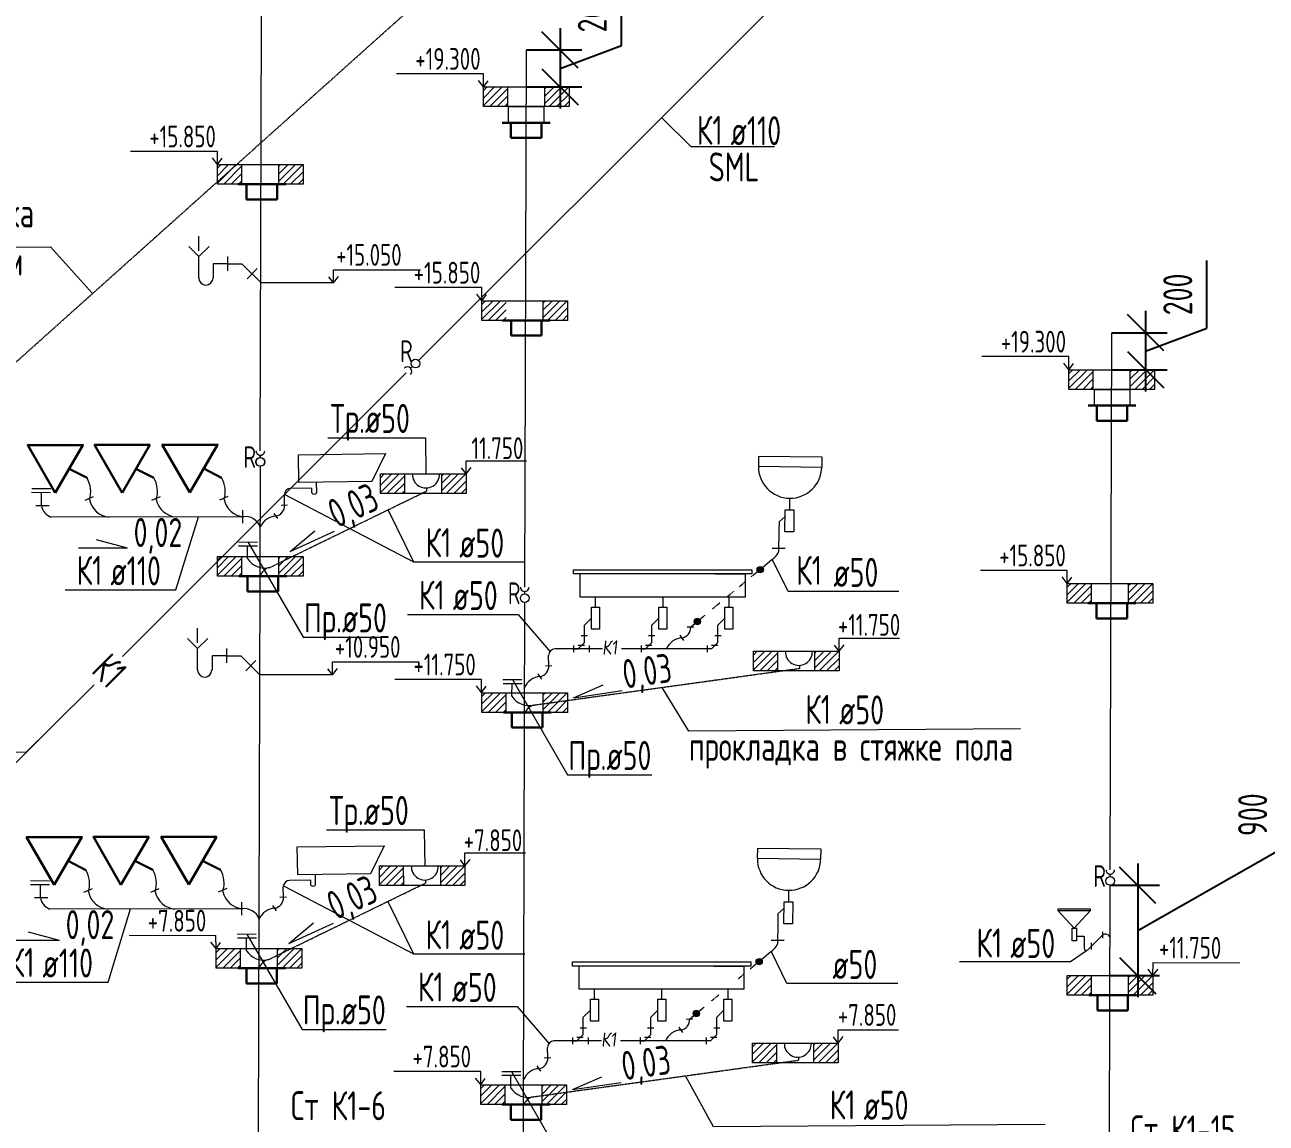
# Model space of a CAD drawing. Header units: millimetres. Extents: x -8689834 to 9419935, y -370377 to 166066.
# Drawn here: x -118345 to -109791, y -321776 to -314203 of the extents above; entities that cross this region are included whole.
import ezdxf

# ---------------------------------------------------------------- set-up
doc = ezdxf.new("R2010")
doc.units = ezdxf.units.MM
doc.header["$MEASUREMENT"] = 0
doc.linetypes.add('01_base$0$DASHED2', pattern=[0.375, 0.25, -0.125])
doc.layers.get('0').update_dxf_attribs({"color": 250, "lineweight": 9})
for name, color, linetype, lineweight in [('__Text VK', 7, 'Continuous', 30), ('_ВК-Text К1', 7, 'Continuous', 30), ('_ВК-К1', 14, 'Continuous', 40), ('_ВК-К3', 30, 'Continuous', 40), ('_ВК-переход на SML', 3, 'Continuous', 30), ('_ВК-противопожарные муфты', 1, 'Continuous', 30), ('_Санпр', 7, 'Continuous', 30), ('_Сантехника', 7, 'Continuous', 30), ('ВК_канализация', 32, 'Continuous', 30), ('тх разм', 250, 'Continuous', 9)]:
    doc.layers.add(name, color=color, linetype=linetype, lineweight=lineweight)
doc.layers.add('PDF __ВК-К1', color=7, linetype='Continuous', true_color=0xb80000)
for name, color, linetype in [('PDF __К14', 3, 'Continuous'), ('PDF __Сантехника', 7, 'Continuous'), ('PDF _TEKSTBK', 7, 'Continuous')]:
    doc.layers.add(name, color=color, linetype=linetype)
doc.styles.add('ISOCPEUR', font='isocpeur.ttf', dxfattribs={"width": 0.7})
doc.styles.add('RomanS', font='isocpeur.ttf')
doc.styles.add('ГОСТ 2.304', font='isocpeur.ttf', dxfattribs={"width": 0.7})
doc.dimstyles.new('СПДС', dxfattribs={"dimscale": 100, "dimtxt": 2.5, "dimasz": 2.5, "dimexe": 1.5, "dimexo": 0, "dimgap": 1, "dimtad": 1, "dimdec": 0, "dimrnd": 1, "dimtxsty": 'ГОСТ 2.304', "dimblk": 'OBLIQUE', "dimcen": 2.5, "dimdle": 1.5, "dimadec": 0, "dimazin": 2, "dimtfac": 0.75, "dimtdec": 0, "dimtmove": 1, "dimatfit": 3, "dimfxl": 1, "dimtolj": 1, "dimarcsym": 1})

# ---------------------------------------------------------------- blocks, each defined once
blk = doc.blocks.new('Протв_муфта')
at = {"layer": '_ВК-противопожарные муфты', "ltscale": 200, "transparency": 33554687}
for p, q in [((-205635, 240869), (-206106, 240869)), ((-206021, 240719), (-206021, 240869)), ((-205721, 240869), (-205721, 240719)), ((-205721, 240719), (-206021, 240719))]:
    blk.add_line(p, q, dxfattribs=at)
blk = doc.blocks.new('Унитаз')
at = {"layer": '_Сантехника', "lineweight": 30}
blk.add_line((-161311, 33424), (-161137, 33336), dxfattribs=at)
blk.add_lwpolyline([(-161446, 33191), (-161714, 33657), (-161176, 33657)], close=True, dxfattribs=at)
blk = doc.blocks.new('_Oblique')
at = {"color": 0, "linetype": 'ByBlock', "lineweight": -2}
blk.add_line((-0.5, -0.5), (0.5, 0.5), dxfattribs=at)
blk = doc.blocks.new('*D2081')
at = {"layer": 'тх разм', "color": 0, "lineweight": -2, "ltscale": 100, "transparency": 16777216}
for p, q in [((-114234.5, -314344.8), (-114234.5, -313878.8)), ((-114656.7, -314226.4), (-114656.7, -314781)), ((-114888.6, -314376.4), (-114506.7, -314376.4)), ((-114656.7, -314503.7), (-114234.5, -314344.8)), ((-114889.6, -314631), (-114506.7, -314631))]:
    blk.add_line(p, q, dxfattribs=at)
at = {"layer": 'тх разм', "color": 0, "lineweight": -2, "ltscale": 100, "transparency": 16777216, "xscale": 250, "yscale": 250, "zscale": 250}
for p, rotation in [((-114656.7, -314376.4), 90), ((-114656.7, -314631), 270)]:
    blk.add_blockref('_Oblique', p, dxfattribs=dict(at, rotation=rotation))
at = {"layer": 'тх разм', "color": 0, "lineweight": 13, "ltscale": 100, "transparency": 16777216, "insert": (-114434.5, -314111.8), "char_height": 250, "attachment_point": 5, "rotation": 90, "style": 'ГОСТ 2.304'}
blk.add_mtext('\\A1;{\\H0.8x;200}', dxfattribs=at)
blk = doc.blocks.new('*D2083')
at = {"layer": 'тх разм', "color": 0, "lineweight": -2, "ltscale": 100, "transparency": 16777216}
for p, q in [((-110200.5, -316294.6), (-110200.5, -315828.6)), ((-110622.6, -316176.1), (-110622.6, -316730.8)), ((-110622.6, -316453.5), (-110200.5, -316294.6)), ((-110854.6, -316326.1), (-110472.6, -316326.1)), ((-110855.6, -316580.8), (-110472.6, -316580.8))]:
    blk.add_line(p, q, dxfattribs=at)
at = {"layer": 'тх разм', "color": 0, "lineweight": -2, "ltscale": 100, "transparency": 16777216, "xscale": 250, "yscale": 250, "zscale": 250}
for p, rotation in [((-110622.6, -316326.1), 90), ((-110622.6, -316580.8), 270)]:
    blk.add_blockref('_Oblique', p, dxfattribs=dict(at, rotation=rotation))
at = {"layer": 'тх разм', "color": 0, "lineweight": 13, "ltscale": 100, "transparency": 16777216, "insert": (-110400.5, -316061.6), "char_height": 250, "attachment_point": 5, "rotation": 90, "style": 'ГОСТ 2.304'}
blk.add_mtext('\\A1;{\\H0.8x;200}', dxfattribs=at)
blk = doc.blocks.new('*D2084')
at = {"layer": 'тх разм', "color": 0, "lineweight": -2, "ltscale": 100, "transparency": 16777216}
for p, q in [((-109684.6, -319881.9), (-109684.6, -319415.9)), ((-110676.3, -320446.6), (-109684.6, -319881.9)), ((-110676.3, -319985.7), (-110676.3, -320907.6)), ((-110865.6, -320135.7), (-110526.3, -320135.7)), ((-110867.4, -320757.6), (-110526.3, -320757.6))]:
    blk.add_line(p, q, dxfattribs=at)
at = {"layer": 'тх разм', "color": 0, "lineweight": -2, "ltscale": 100, "transparency": 16777216, "xscale": 250, "yscale": 250, "zscale": 250}
for p, rotation in [((-110676.3, -320135.7), 90), ((-110676.3, -320757.6), 270)]:
    blk.add_blockref('_Oblique', p, dxfattribs=dict(at, rotation=rotation))
at = {"layer": 'тх разм', "color": 0, "lineweight": 13, "ltscale": 100, "transparency": 16777216, "insert": (-109884.6, -319648.9), "char_height": 250, "attachment_point": 5, "rotation": 90, "style": 'ГОСТ 2.304'}
blk.add_mtext('\\A1;{\\H0.8x;900}', dxfattribs=at)

msp = doc.modelspace()

# ---------------------------------------------------------------- hatches: boundary and pattern name
at = {"ltscale": 500, "transparency": 33554636}
h = msp.add_hatch(color=7, dxfattribs=at)
h.dxf.hatch_style = 1
h.paths.add_polyline_path([(-113299.2, -317959.9, 1), (-113256, -317959.9, 1)])
h = msp.add_hatch(color=7, dxfattribs=at)
h.dxf.hatch_style = 1
h.paths.add_polyline_path([(-113732.4, -318316.7, 1), (-113689.1, -318316.7, 1)])
h = msp.add_hatch(color=7, dxfattribs=at)
h.dxf.hatch_style = 1
h.paths.add_polyline_path([(-113306.4, -320662.7, 1), (-113263.1, -320662.7, 1)])
h = msp.add_hatch(color=7, dxfattribs=at)
h.dxf.hatch_style = 1
h.paths.add_polyline_path([(-113739.6, -321019.4, 1), (-113696.3, -321019.4, 1)])
at = {"layer": '_ВК-К3', "lineweight": 13}
h = msp.add_hatch(dxfattribs=at)
h.set_pattern_fill('ANSI31', scale=11.388071, angle=180)
h.set_pattern_definition([(225, (-168763.432, -334998.97), (25.566948, -25.566948), [])])
h.paths.add_polyline_path([(-115184.6, -314766.6), (-115017.9, -314766.6), (-115017.9, -314631), (-115184.6, -314631)])
h.paths.add_polyline_path([(-114762, -314766.6), (-114594.7, -314766.6), (-114594.7, -314631), (-114762, -314631)])
h = msp.add_hatch(dxfattribs=at)
h.set_pattern_fill('ANSI31', scale=11.388071, angle=180)
h.set_pattern_definition([(225, (-170596.376, -335533.98), (25.566948, -25.566948), [])])
h.paths.add_polyline_path([(-117017.6, -315301.6), (-116850.8, -315301.6), (-116850.8, -315166), (-117017.6, -315166)])
h.paths.add_polyline_path([(-116595, -315301.6), (-116427.6, -315301.6), (-116427.6, -315166), (-116595, -315166)])
h = msp.add_hatch(dxfattribs=at)
h.set_pattern_fill('ANSI31', scale=11.388071, angle=180)
h.set_pattern_definition([(225, (-168774.36, -336472.973), (25.566948, -25.566948), [])])
h.paths.add_polyline_path([(-115195.5, -316240.6), (-115028.8, -316240.6), (-115028.8, -316105), (-115195.5, -316105)])
h.paths.add_polyline_path([(-114773, -316240.6), (-114605.6, -316240.6), (-114605.6, -316105), (-114773, -316105)])
h = msp.add_hatch(dxfattribs=at)
h.set_pattern_fill('ANSI31', scale=11.388071, angle=180)
h.set_pattern_definition([(225, (-164729.406, -336948.715), (25.566948, -25.566948), [])])
h.paths.add_polyline_path([(-111150.6, -316716.3), (-110983.9, -316716.3), (-110983.9, -316580.8), (-111150.6, -316580.8)])
h.paths.add_polyline_path([(-110728, -316716.3), (-110560.7, -316716.3), (-110560.7, -316580.8), (-110728, -316580.8)])
h = msp.add_hatch(dxfattribs=at)
h.set_pattern_fill('ANSI31', scale=11.388071, angle=180)
h.set_pattern_definition([(225, (-169472.617, -337667.036), (25.566948, -25.566948), [])])
h.paths.add_polyline_path([(-115893.8, -317434.7), (-115727.1, -317434.7), (-115727.1, -317299.1), (-115893.8, -317299.1)])
h.paths.add_polyline_path([(-115471.2, -317434.7), (-115303.9, -317434.7), (-115303.9, -317299.1), (-115471.2, -317299.1)])
h = msp.add_hatch(dxfattribs=at)
h.set_pattern_fill('ANSI31', scale=11.388071, angle=180)
h.set_pattern_definition([(225, (-170596.376, -338236.766), (25.566948, -25.566948), [])])
h.paths.add_polyline_path([(-117017.6, -318004.4), (-116850.8, -318004.4), (-116850.8, -317868.8), (-117017.6, -317868.8)])
h.paths.add_polyline_path([(-116595, -318004.4), (-116427.6, -318004.4), (-116427.6, -317868.8), (-116595, -317868.8)])
h = msp.add_hatch(dxfattribs=at)
h.set_pattern_fill('ANSI31', scale=11.388071, angle=180)
h.set_pattern_definition([(225, (-164740.334, -338422.718), (25.566948, -25.566948), [])])
h.paths.add_polyline_path([(-111161.5, -318190.3), (-110994.8, -318190.3), (-110994.8, -318054.8), (-111161.5, -318054.8)])
h.paths.add_polyline_path([(-110738.9, -318190.3), (-110571.6, -318190.3), (-110571.6, -318054.8), (-110738.9, -318054.8)])
h = msp.add_hatch(dxfattribs=at)
h.set_pattern_fill('ANSI31', scale=11.388071, angle=180)
h.set_pattern_definition([(225, (-166903.007, -338889.972), (25.566948, -25.566948), [])])
h.paths.add_polyline_path([(-113324.2, -318657.6), (-113157.5, -318657.6), (-113157.5, -318522), (-113324.2, -318522)])
h.paths.add_polyline_path([(-112901.6, -318657.6), (-112734.3, -318657.6), (-112734.3, -318522), (-112901.6, -318522)])
h = msp.add_hatch(dxfattribs=at)
h.set_pattern_fill('ANSI31', scale=11.388071, angle=180)
h.set_pattern_definition([(225, (-168774.36, -339175.76), (25.566948, -25.566948), [])])
h.paths.add_polyline_path([(-115195.5, -318943.4), (-115028.8, -318943.4), (-115028.8, -318807.8), (-115195.5, -318807.8)])
h.paths.add_polyline_path([(-114773, -318943.4), (-114605.6, -318943.4), (-114605.6, -318807.8), (-114773, -318807.8)])
h = msp.add_hatch(dxfattribs=at)
h.set_pattern_fill('ANSI31', scale=11.388071, angle=180)
h.set_pattern_definition([(225, (-169480.437, -340369.824), (25.566948, -25.566948), [])])
h.paths.add_polyline_path([(-115901.6, -320137.4), (-115734.9, -320137.4), (-115734.9, -320001.9), (-115901.6, -320001.9)])
h.paths.add_polyline_path([(-115479, -320137.4), (-115311.7, -320137.4), (-115311.7, -320001.9), (-115479, -320001.9)])
h = msp.add_hatch(dxfattribs=at)
h.set_pattern_fill('ANSI31', scale=11.388071, angle=180)
h.set_pattern_definition([(225, (-170604.113, -340939.554), (25.566948, -25.566948), [])])
h.paths.add_polyline_path([(-117025.3, -320707.2), (-116858.6, -320707.2), (-116858.6, -320571.6), (-117025.3, -320571.6)])
h.paths.add_polyline_path([(-116602.7, -320707.2), (-116435.4, -320707.2), (-116435.4, -320571.6), (-116602.7, -320571.6)])
h = msp.add_hatch(dxfattribs=at)
h.set_pattern_fill('ANSI31', scale=11.388071, angle=180)
h.set_pattern_definition([(225, (-164740.334, -341125.506), (25.566948, -25.566948), [])])
h.paths.add_polyline_path([(-111161.5, -320893.1), (-110994.8, -320893.1), (-110994.8, -320757.6), (-111161.5, -320757.6)])
h.paths.add_polyline_path([(-110738.9, -320893.1), (-110571.6, -320893.1), (-110571.6, -320757.6), (-110738.9, -320757.6)])
h = msp.add_hatch(dxfattribs=at)
h.set_pattern_fill('ANSI31', scale=11.388071, angle=180)
h.set_pattern_definition([(225, (-166910.196, -341590.966), (25.566948, -25.566948), [])])
h.paths.add_polyline_path([(-113331.4, -321358.6), (-113164.7, -321358.6), (-113164.7, -321223), (-113331.4, -321223)])
h.paths.add_polyline_path([(-112908.8, -321358.6), (-112741.5, -321358.6), (-112741.5, -321223), (-112908.8, -321223)])
h = msp.add_hatch(dxfattribs=at)
h.set_pattern_fill('ANSI31', scale=11.388071, angle=180)
h.set_pattern_definition([(225, (-168782.096, -341878.55), (25.566948, -25.566948), [])])
h.paths.add_polyline_path([(-115203.3, -321646.2), (-115036.6, -321646.2), (-115036.6, -321510.6), (-115203.3, -321510.6)])
h.paths.add_polyline_path([(-114780.7, -321646.2), (-114613.4, -321646.2), (-114613.4, -321510.6), (-114780.7, -321510.6)])

# ---------------------------------------------------------------- linework, layer by layer
at = {"color": 244, "linetype": '01_base$0$DASHED2', "ltscale": 0.5, "true_color": 0x991b1e}
for points in [[(-119276.4, -317308.9), (-114269.5, -312822.7)], [(-116656, -317943.8), (-115576.4, -317417.2), (-115576.4, -317417.2), (-115576.4, -317417.2)], [(-116663.8, -320646.6), (-115584.2, -320120), (-115584.2, -320120), (-115584.2, -320120)]]:
    msp.add_lwpolyline(points, dxfattribs=at)
at = {"color": 244, "ltscale": 500, "true_color": 0x991b1e}
for points in [[(-116722, -317140.2), (-116710.6, -313437.4)], [(-114900, -318079.2), (-114888.6, -314376.4)], [(-110865.9, -320029), (-110854.6, -316326.1)], [(-116743.9, -324913.7), (-116721.7, -317246.9)], [(-118166.1, -317403.3), (-118297, -317402.5)], [(-118167, -317429.3), (-118298, -317428.5)], [(-118229.8, -317517.7), (-118229.2, -317428.9)], [(-118177.6, -317519.1), (-118269.7, -317518.9)], [(-116872.7, -317768.4), (-116741.7, -317768.9)], [(-116872, -317794.4), (-116741, -317794.9)], [(-116810.1, -317883.4), (-116809.8, -317794.7)], [(-114920.3, -325941.7), (-114899.7, -318185.9)], [(-115050.5, -318717.1), (-114919.5, -318717.6)], [(-115049.8, -318743.1), (-114918.8, -318743.6)], [(-114987.9, -318832.1), (-114987.6, -318743.3)], [(-118174.8, -320132.1), (-118305.8, -320131.3)], [(-118173.8, -320106.1), (-118304.8, -320105.3)], [(-118237.5, -320220.4), (-118237, -320131.7)], [(-110887.8, -327802.4), (-110865.6, -320135.7)], [(-118185.3, -320221.9), (-118277.4, -320221.7)], [(-116880.5, -320471.2), (-116749.5, -320471.7)], [(-116879.8, -320497.2), (-116748.8, -320497.7)], [(-116818, -320586.2), (-116817.6, -320497.4)], [(-115057.7, -321418.1), (-114926.7, -321418.6)], [(-115057, -321444.1), (-114926, -321444.6)], [(-114995.1, -321533.1), (-114994.8, -321444.3)]]:
    msp.add_lwpolyline(points, dxfattribs=at)
at = {"color": 7, "ltscale": 500}
for points in [[(-115184.6, -314631), (-115184.6, -314540.5), (-115783.6, -314540.6)], [(-115184.6, -314631), (-115219.3, -314586)], [(-115184.6, -314631), (-115152.5, -314588.4)], [(-113179.8, -315044.9), (-113753.5, -315044.9), (-113954.8, -314843.5)], [(-117017.6, -315166), (-117017.6, -315075.5), (-117616.5, -315075.7)], [(-117017.6, -315166), (-117052.3, -315121)], [(-117017.6, -315166), (-116985.5, -315123.4)], [(-119807.1, -315746.1), (-118167, -315734.5), (-117878.6, -316056.4)], [(-116217.8, -315982.4), (-116249.9, -315939.7)], [(-116217.8, -315982.4), (-116217.8, -315891.9), (-115618.9, -315892.1)], [(-116217.8, -315982.4), (-116183.1, -315937.3)], [(-115195.5, -316105), (-115195.5, -316014.5), (-115794.5, -316014.6)], [(-115195.5, -316105), (-115230.3, -316060)], [(-115195.5, -316105), (-115163.5, -316062.4)], [(-111150.6, -316580.8), (-111150.6, -316490.3), (-111749.5, -316490.4)], [(-111150.6, -316580.8), (-111185.3, -316535.7)], [(-111150.6, -316580.8), (-111118.5, -316538.1)], [(-115303.9, -317299.1), (-115303.9, -317208.6), (-114887.9, -317208.7)], [(-115303.9, -317299.1), (-115335.9, -317256.4)], [(-115303.9, -317299.1), (-115269.1, -317254)], [(-115663.8, -317907.8), (-116556.2, -317441.2)], [(-114899.7, -317907.8), (-115663.8, -317907.8), (-115840.3, -317545.9)], [(-112321.9, -318109.5), (-113086, -318109.5), (-113192.1, -317891.1)], [(-111161.5, -318054.8), (-111161.5, -317964.3), (-111760.5, -317964.4)], [(-111161.5, -318054.8), (-111196.2, -318009.7)], [(-111161.5, -318054.8), (-111129.5, -318012.1)], [(-116225.7, -318685.1), (-116225.6, -318594.7), (-115626.7, -318594.8)], [(-116225.7, -318685.1), (-116257.7, -318642.5)], [(-116225.7, -318685.1), (-116190.9, -318640.1)], [(-115197, -318806.2), (-115197.1, -318715.7), (-115796, -318716.2)], [(-115197, -318806.2), (-115231.8, -318761.2)], [(-115197, -318806.2), (-115165, -318763.6)], [(-111483.7, -319057.8), (-113769.3, -319074), (-113953.6, -318770.9)], [(-115311.7, -320001.9), (-115343.8, -319959.2)], [(-115311.7, -320001.9), (-115311.7, -319911.4), (-114895.7, -319911.5)], [(-115311.7, -320001.9), (-115277, -319956.8)], [(-115663.8, -320610.5), (-116556.2, -320144)], [(-114899.7, -320610.5), (-115663.8, -320610.5), (-115840.3, -320248.7)], [(-117027.2, -320571.6), (-117027.7, -320481.1), (-117626.7, -320484.8)], [(-117027.2, -320571.6), (-117062.2, -320526.8)], [(-117027.2, -320571.6), (-116995.4, -320528.8)], [(-112329.1, -320812.3), (-113093.2, -320812.3), (-113199.3, -320593.9)], [(-110571.6, -320757.6), (-110603.4, -320714.7)], [(-110571.6, -320757.6), (-110571.1, -320667.1), (-109972.1, -320670.7)], [(-110571.6, -320757.6), (-110536.6, -320712.7)], [(-115203.6, -321509.1), (-115203.7, -321418.7), (-115802.7, -321419.4)], [(-115203.6, -321509.1), (-115238.4, -321464.1)], [(-115203.6, -321509.1), (-115171.6, -321466.5)], [(-111314.9, -321783.5), (-113600.6, -321799.8), (-113791.5, -321448.5)]]:
    msp.add_lwpolyline(points, dxfattribs=at)
at = {"color": 18, "ltscale": 100, "true_color": 0x000000}
for points in [[(-116217.8, -315982.4), (-116717.3, -315982.3)], [(-116257.6, -317050.8), (-115584.2, -317050.8), (-115580.9, -317303.3)], [(-116807.2, -317768.7), (-116426.5, -318425.7), (-115846.2, -318425.7)], [(-116225.7, -318685.1), (-116725.1, -318685.1)], [(-114985, -318717.3), (-114604.4, -319374.4), (-114024, -319374.4)], [(-116265.4, -319753.6), (-115592.1, -319753.6), (-115588.8, -320006)], [(-116815, -320471.5), (-116434.4, -321128.5), (-115854, -321128.5)], [(-114992.2, -321418.3), (-114611.5, -322075.4), (-114031.2, -322075.4)]]:
    msp.add_lwpolyline(points, dxfattribs=at)
at = {"color": 244, "ltscale": 500, "true_color": 0x991b1e, "elevation": 0}
for points in [[(-116842.1, -317594.2), (-118164.7, -317596.7)], [(-116849.8, -320297), (-118172.4, -320299.5)]]:
    msp.add_lwpolyline(points, dxfattribs=at)
at = {"color": 7, "ltscale": 500, "elevation": 0}
for points in [[(-118067.4, -318098.9), (-117303.2, -318098.9), (-117148.6, -317594.8)], [(-112734.3, -318522), (-112734.3, -318431.5), (-112318.3, -318431.6)], [(-112734.3, -318522), (-112766.3, -318479.4)], [(-112734.3, -318522), (-112699.5, -318477)], [(-118535.5, -320802.6), (-117771.3, -320802.6), (-117616.7, -320298.4)], [(-111904.5, -320661.4), (-111140.3, -320661.4), (-111030.5, -320584.3)], [(-112741.5, -321223), (-112741.5, -321132.5), (-112325.5, -321132.6)], [(-112741.5, -321223), (-112773.5, -321180.4)], [(-112741.5, -321223), (-112706.7, -321178)]]:
    msp.add_lwpolyline(points, dxfattribs=at)
at = {"color": 18, "ltscale": 100, "true_color": 0x000000, "elevation": 0}
for points in [[(-115708.7, -318269.7), (-114944.6, -318269.7), (-114723.3, -318528.7)], [(-115715.9, -320970.7), (-114951.8, -320970.7), (-114730.5, -321229.7)]]:
    msp.add_lwpolyline(points, dxfattribs=at)
at = {"color": 244, "linetype": '01_base$0$DASHED2', "ltscale": 0.6, "true_color": 0x991b1e, "elevation": 0}
for points in [[(-114833.8, -318892.5), (-113006.8, -318640.2), (-113006.8, -318640.2), (-113006.8, -318640.2)], [(-114841, -321593.5), (-113014, -321341.2), (-113014, -321341.2), (-113014, -321341.2)]]:
    msp.add_lwpolyline(points, dxfattribs=at)
at = {"color": 7, "ltscale": 500}
for centre in [(-113277.6, -317959.9, 0), (-113710.7, -318316.7, 0), (-113284.8, -320662.7, 0), (-113717.9, -321019.4, 0)]:
    msp.add_circle(centre, 21.6, dxfattribs=at)
at = {"color": 244, "ltscale": 500, "true_color": 0x991b1e}
for centre, radius, start, end in [((-116826.7, -317704.9, 0), 111.8, 20.51508, 97.9413), ((-116608.5, -317713.2, 0), 123, 93.14444, 157.31688), ((-116691.4, -317807.3), 141, 212.65717, 284.53041), ((-116637, -318033.4), 91.6, 101.97428, 161.54253), ((-113809.9, -318553.1, 0), 123, 93.14444, 157.31688), ((-114787.7, -318819.8), 123, 93.14444, 157.31688), ((-114869.2, -318756), 141, 212.65717, 284.53041), ((-114814.8, -318982), 91.6, 101.97428, 161.54253), ((-116834.4, -320407.7, 0), 111.8, 20.51508, 97.9413), ((-116616.3, -320416, 0), 123, 93.14444, 157.31688), ((-116699.2, -320510.1), 141, 212.65717, 284.53041), ((-116644.8, -320736.2), 91.6, 101.97428, 161.54253), ((-113817.1, -321255.9, 0), 123, 93.14444, 157.31688), ((-114794.9, -321522.5), 123, 93.14444, 157.31688), ((-114876.4, -321457), 141, 212.65717, 284.53041), ((-114822, -321683), 91.6, 101.97428, 161.54253)]:
    msp.add_arc(centre, radius, start, end, dxfattribs=at)
at = {"layer": '_ВК-Text К1', "color": 7, "lineweight": 13, "ltscale": 100}
for p, q in [((-116517.2, -317833.1), (-116347.3, -317692.2)), ((-116517.2, -317833.1), (-116210.2, -317693.1)), ((-117637.6, -317811.8, 0), (-117975, -317812.3, 0)), ((-117637.6, -317811.8, 0), (-117850.8, -317754.4, 0)), ((-114563.2, -318842.5), (-114360.7, -318754.3)), ((-114563.2, -318842.5), (-114229.3, -318793.2)), ((-116525.1, -320535.8), (-116355.1, -320394.9)), ((-116525.1, -320535.8), (-116218, -320395.9)), ((-118105.7, -320515.4), (-118318.9, -320458.1)), ((-118105.7, -320515.4), (-118443.1, -320515.9)), ((-114570.4, -321543.5), (-114367.9, -321455.3)), ((-114570.4, -321543.5), (-114236.5, -321494.2))]:
    msp.add_line(p, q, dxfattribs=at)
at = {"layer": '_ВК-К1', "lineweight": 13}
for p, q in [((-116555.3, -317514.8), (-116556.2, -317443.8)), ((-113148.8, -317692.6), (-113150.6, -317836.8)), ((-113262.4, -317944.5, 0), (-113197, -317890.2)), ((-113756.6, -318354.7, 0), (-113727.4, -318330.5, 0)), ((-114734.5, -318621.4, 0), (-114735.5, -318550.4, 0)), ((-116563, -320217.6), (-116564, -320146.6)), ((-113156, -320395.4), (-113157.8, -320539.6)), ((-113269.6, -320647.3, 0), (-113204.2, -320593)), ((-113763.8, -321057.5, 0), (-113734.6, -321033.3, 0)), ((-113763.8, -321057.5, 0), (-113734.6, -321033.3, 0)), ((-114741.7, -321324.2, 0), (-114742.7, -321253.2, 0))]:
    msp.add_line(p, q, dxfattribs=at)
at = {"layer": '_ВК-К1', "color": 18, "linetype": '01_base$0$DASHED2', "lineweight": 13, "true_color": 0x000000}
for p, q in [((-113339.9, -318008.8, 0), (-113295.5, -317972, 0)), ((-113421, -318076.2, 0), (-113380.1, -318042.2, 0)), ((-113508.6, -318148.9, 0), (-113459.2, -318107.9, 0)), ((-113604.4, -318228.4, 0), (-113555, -318187.4, 0)), ((-113694.1, -318302.8, 0), (-113656.9, -318272, 0)), ((-113428.2, -320778.9, 0), (-113387.3, -320745, 0)), ((-113347, -320711.6, 0), (-113302.7, -320674.8, 0)), ((-113611.6, -320931.2, 0), (-113562.2, -320890.2, 0)), ((-113701.3, -321005.6, 0), (-113664.1, -320974.7, 0))]:
    msp.add_line(p, q, dxfattribs=at)
at = {"layer": '_ВК-К1', "lineweight": 13, "ltscale": 100}
for p, q in [((-113612.9, -318505.7, 0), (-113569.4, -318461.1, 0)), ((-110921.2, -320481.2), (-111020.5, -320580, 0)), ((-113620.1, -321208.5, 0), (-113576.5, -321163.9, 0))]:
    msp.add_line(p, q, dxfattribs=at)
at = {"layer": '_ВК-К1', "lineweight": 13, "transparency": 33554687, "elevation": 0, "flags": 128}
for points in [[(-117929.3, -317480), (-117870.6, -317455.3)], [(-117001.9, -317477.9), (-116943.2, -317453.1)], [(-116842.1, -317639.7), (-116842.1, -317548.7)], [(-114466.5, -318416.5), (-114511.1, -318416.5)], [(-114489.3, -318461.1), (-114489.3, -318416.5)], [(-114002.9, -318416.5), (-114046.5, -318416.5)], [(-114024.7, -318461.1), (-114024.7, -318416.5)], [(-113547.6, -318416.5), (-113591.1, -318416.5)], [(-113569.4, -318461.1), (-113569.4, -318416.5)], [(-114364.9, -318505.7), (-114692, -318505.7)], [(-114560.9, -318505.7), (-114532.9, -318505.7), (-114489.3, -318461.1)], [(-114560.9, -318527.5), (-114560.9, -318482.9)], [(-114489.3, -318482.9), (-114532.9, -318482.9)], [(-114455.1, -318482.9), (-114455.1, -318527.5)], [(-113612.9, -318505.7), (-114233.8, -318505.7)], [(-114096.2, -318505.7), (-114068.2, -318505.7), (-114024.7, -318461.1)], [(-114096.2, -318527.5), (-114096.2, -318482.9)], [(-114024.7, -318482.9), (-114068.2, -318482.9)], [(-113640.9, -318527.5), (-113640.9, -318482.9)], [(-113569.4, -318482.9), (-113612.9, -318482.9)], [(-117937, -320182.8), (-117878.3, -320158)], [(-117009.6, -320180.7), (-116950.9, -320155.9)], [(-116849.8, -320342.5), (-116849.8, -320251.5)], [(-114568.1, -321208.5), (-114540.1, -321208.5), (-114496.5, -321163.9)], [(-114473.7, -321119.3), (-114518.3, -321119.3)], [(-114496.5, -321163.9), (-114496.5, -321119.3)], [(-114103.4, -321208.5), (-114075.4, -321208.5), (-114031.9, -321163.9)], [(-114010.1, -321119.3), (-114053.6, -321119.3)], [(-114031.9, -321163.9), (-114031.9, -321119.3)], [(-113554.8, -321119.3), (-113598.3, -321119.3)], [(-113576.5, -321163.9), (-113576.5, -321119.3)], [(-114372.1, -321208.5), (-114699.2, -321208.5)], [(-114568.1, -321230.3), (-114568.1, -321185.7)], [(-114496.5, -321185.7), (-114540.1, -321185.7)], [(-114462.3, -321185.7), (-114462.3, -321230.3)], [(-113620.1, -321208.5), (-114241, -321208.5)], [(-114103.4, -321230.3), (-114103.4, -321185.7)], [(-114031.9, -321185.7), (-114075.4, -321185.7)], [(-113648.1, -321230.3), (-113648.1, -321185.7)], [(-113576.5, -321185.7), (-113620.1, -321185.7)]]:
    msp.add_lwpolyline(points, dxfattribs=at)
at = {"layer": '_ВК-К1', "lineweight": 13, "transparency": 33554687, "flags": 128}
for points in [[(-117469, -317479.2), (-117410.3, -317454.4)], [(-113194.7, -317810.7), (-113105.8, -317811.8)], [(-117476.7, -320182), (-117418, -320157.2)], [(-110917.1, -320500.2), (-110917.1, -320455.6)], [(-113201.9, -320513.5), (-113113, -320514.6)], [(-110995, -320576.9), (-110995, -320532.3)], [(-110995, -320577.7), (-110995, -320533.1)]]:
    msp.add_lwpolyline(points, dxfattribs=at)
at = {"layer": '_ВК-К1', "lineweight": 13, "elevation": 0, "flags": 128}
for points in [[(-116602, -317607.7), (-116627.7, -317571.2)], [(-116534.4, -317515.6), (-116578.9, -317517.1)], [(-113803.4, -318447.6), (-113829, -318411.1)], [(-113735.7, -318355.5), (-113780.3, -318357)], [(-114781.2, -318714.2), (-114806.9, -318677.8)], [(-114713.6, -318622.2), (-114758.1, -318623.7)], [(-116542.1, -320218.4), (-116586.7, -320219.9)], [(-116609.8, -320310.5), (-116635.4, -320274)], [(-113742.9, -321058.3), (-113787.5, -321059.8)], [(-113742.9, -321058.3), (-113787.5, -321059.8)], [(-113810.6, -321150.4), (-113836.2, -321113.9)], [(-114720.8, -321325), (-114765.3, -321326.5)], [(-114788.4, -321417), (-114814.1, -321380.6)]]:
    msp.add_lwpolyline(points, dxfattribs=at)
at = {"layer": '_ВК-К1', "lineweight": 13, "ltscale": 100}
for centre, radius, start, end in [((-118081.9, -317421.5, 0), 191, 343.17424, 29.5988), ((-117621.5, -317420.7, 0), 191, 343.17424, 29.5988), ((-117154.5, -317419.4, 0), 191, 343.17424, 29.5988), ((-117751.2, -317446.5, 0), 151, 191.58595, 265.59825), ((-117290.8, -317445.6, 0), 151, 191.58595, 265.59825), ((-116823.7, -317444.3, 0), 151, 191.58595, 265.59825), ((-118129.9, -317501.7, 0), 101.1, 189.05998, 249.90359), ((-116627.3, -317519.2, 0), 72.2, 279.59816, 3.52252), ((-113266.3, -317783.2), 127.5, 302.90836, 335.11571), ((-113828.7, -318359.2, 0), 72.2, 279.59816, 3.52252), ((-114806.5, -318625.8, 0), 72.2, 279.59816, 3.52252), ((-118089.6, -320124.3, 0), 191, 343.17424, 29.5988), ((-117629.3, -320123.5, 0), 191, 343.17424, 29.5988), ((-117162.2, -320122.2, 0), 191, 343.17424, 29.5988), ((-118137.7, -320204.5, 0), 101.1, 189.05998, 249.90359), ((-117758.9, -320149.3, 0), 151, 191.58595, 265.59825), ((-117298.5, -320148.4, 0), 151, 191.58595, 265.59825), ((-116831.5, -320147.1, 0), 151, 191.58595, 265.59825), ((-116635, -320222, 0), 72.2, 279.59816, 3.52252), ((-110898.5, -320505.5), 33.2, 9.99679, 133.04284), ((-113273.5, -320486), 127.5, 302.90836, 335.11571), ((-111031, -320569.1, 0), 15.2, 178.01846, 314.00596), ((-113835.9, -321062, 0), 72.2, 279.59816, 3.52252), ((-114813.7, -321328.6, 0), 72.2, 279.59816, 3.52252)]:
    msp.add_arc(centre, radius, start, end, dxfattribs=at)
at = {"layer": '_ВК-К1', "lineweight": 13}
for centre in [(-116512.1, -317443.2), (-114691.4, -318549.8, 0), (-116519.9, -320146), (-114698.6, -321252.6, 0)]:
    msp.add_arc(centre, 44.1, 90.78171, 180.78171, dxfattribs=at)
at = {"layer": '_ВК-К3', "color": 7, "lineweight": 13}
for p, q in [((-115017.3, -314766.6), (-115017.3, -314631)), ((-114762.4, -314766.1), (-114762, -314630.5)), ((-116850.2, -315301.6), (-116850.2, -315166)), ((-116595.4, -315301.1), (-116595, -315165.5)), ((-114773.4, -316240.1), (-114773, -316104.5)), ((-110983.2, -316716.3), (-110983.2, -316580.8)), ((-110728.4, -316715.8), (-110728, -316580.3)), ((-115726.1, -317434.2), (-115726.4, -317298.6)), ((-115471.3, -317434.7), (-115471.3, -317299.1)), ((-116850.2, -318004.4), (-116850.2, -317868.8)), ((-116595.4, -318003.9), (-116595, -317868.3)), ((-110994.2, -318190.3), (-110994.2, -318054.8)), ((-110739.3, -318189.9), (-110738.9, -318054.3)), ((-113156.4, -318657.1, 0), (-113156.8, -318521.5, 0)), ((-112901.7, -318657.6, 0), (-112901.7, -318522, 0)), ((-115028.2, -318943.4), (-115028.2, -318807.8)), ((-114773.4, -318942.9), (-114773, -318807.3)), ((-115733.9, -320137), (-115734.3, -320001.4)), ((-115479.1, -320137.4), (-115479.1, -320001.9)), ((-116857.9, -320707.2), (-116857.9, -320571.6)), ((-116603.1, -320706.7), (-116602.7, -320571.1)), ((-110994.2, -320893.1), (-110994.2, -320757.6)), ((-110739.3, -320892.6), (-110738.9, -320757.1)), ((-113163.6, -321358.1, 0), (-113164, -321222.5, 0)), ((-112908.9, -321358.6, 0), (-112908.9, -321223, 0)), ((-115035.9, -321646.2), (-115035.9, -321510.6)), ((-114781.1, -321645.7), (-114780.7, -321510.1))]:
    msp.add_line(p, q, dxfattribs=at)
for points in [[(-114594.7, -314766.6), (-115184.6, -314766.6), (-115184.6, -314631), (-114594.7, -314631)], [(-116427.6, -315301.6), (-117017.6, -315301.6), (-117017.6, -315166), (-116427.6, -315166)], [(-114605.6, -316240.6), (-115195.5, -316240.6), (-115195.5, -316105), (-114605.6, -316105)], [(-110560.7, -316716.3), (-111150.6, -316716.3), (-111150.6, -316580.8), (-110560.7, -316580.8)], [(-115303.9, -317434.7), (-115893.8, -317434.7), (-115893.8, -317299.1), (-115303.9, -317299.1)], [(-116427.6, -318004.4), (-117017.6, -318004.4), (-117017.6, -317868.8), (-116427.6, -317868.8)], [(-110571.6, -318190.3), (-111161.5, -318190.3), (-111161.5, -318054.8), (-110571.6, -318054.8)], [(-114605.6, -318943.4), (-115195.5, -318943.4), (-115195.5, -318807.8), (-114605.6, -318807.8)], [(-115311.7, -320137.4), (-115901.6, -320137.4), (-115901.6, -320001.9), (-115311.7, -320001.9)], [(-116435.4, -320707.2), (-117025.3, -320707.2), (-117025.3, -320571.6), (-116435.4, -320571.6)], [(-110571.6, -320893.1), (-111161.5, -320893.1), (-111161.5, -320757.6), (-110571.6, -320757.6)], [(-114613.4, -321646.2), (-115203.3, -321646.2), (-115203.3, -321510.6), (-114613.4, -321510.6)]]:
    msp.add_lwpolyline(points, close=True, dxfattribs=at)
at = {"layer": '_ВК-К3', "color": 7, "lineweight": 13, "elevation": 0}
for points in [[(-112734.3, -318657.6), (-113324.2, -318657.6), (-113324.2, -318522), (-112734.3, -318522)], [(-112741.5, -321358.6), (-113331.4, -321358.6), (-113331.4, -321223), (-112741.5, -321223)]]:
    msp.add_lwpolyline(points, close=True, dxfattribs=at)
at = {"layer": '_ВК-переход на SML', "lineweight": 13}
for points in [[(-115011.6, -314766.6), (-114768, -314766.6), (-114768, -314877.9), (-115011.6, -314877.9)], [(-110975.3, -316716.3), (-110731.7, -316716.3), (-110731.7, -316827.7), (-110975.3, -316827.7)]]:
    msp.add_lwpolyline(points, close=True, dxfattribs=at)
at = {"layer": '_Санпр', "lineweight": 13}
for p, q in [((-113289.4, -317175.9), (-113290.3, -317246.5)), ((-113289.4, -317175.9), (-112853.2, -317181.2)), ((-112853.2, -317181.2), (-112854, -317251.7)), ((-113290.3, -317246.5), (-112854, -317251.7)), ((-113074.8, -317467.2), (-113075.7, -317546.3)), ((-113148.1, -317629.9), (-113148.8, -317692.6)), ((-113106.8, -317593.6), (-113148.1, -317629.9)), ((-113296.6, -319878.7), (-113297.5, -319949.3)), ((-113296.6, -319878.7), (-112860.4, -319884)), ((-112860.4, -319884), (-112861.2, -319954.5)), ((-113297.5, -319949.3), (-112861.2, -319954.5)), ((-113082, -320170), (-113082.9, -320249.1)), ((-113114, -320296.3), (-113155.3, -320332.7)), ((-111225.2, -320311.2, 0), (-111114.5, -320431.3, 0)), ((-111114.5, -320431.3, 0), (-111003.8, -320311.2, 0)), ((-113155.3, -320332.7), (-113156, -320395.4)), ((-111097.7, -320486.7, 0), (-111046.2, -320486.7, 0)), ((-111046.2, -320486.7, 0), (-111046.2, -320568.5, 0))]:
    msp.add_line(p, q, dxfattribs=at)
for points in [[(-113106.2, -317545.9), (-113045.2, -317546.7), (-113047, -317699.2), (-113108, -317698.5)], [(-113113.4, -320248.7), (-113052.4, -320249.4), (-113054.2, -320402), (-113115.2, -320401.3)]]:
    msp.add_lwpolyline(points, close=True, dxfattribs=at)
at = {"layer": '_Санпр', "lineweight": 13, "elevation": 0}
for points in [[(-111225.2, -320297.6), (-111003.8, -320297.6), (-111003.8, -320311.2), (-111225.2, -320311.2)], [(-111128.9, -320431.3), (-111097.7, -320431.3), (-111097.7, -320519), (-111128.9, -320519)]]:
    msp.add_lwpolyline(points, close=True, dxfattribs=at)
at = {"layer": '_Санпр', "lineweight": 13}
for centre in [(-113072.2, -317249.1), (-113079.3, -319951.9)]:
    msp.add_arc(centre, 218.1, 179.31326, 359.31326, dxfattribs=at)
at = {"layer": '_Сантехника', "lineweight": 13}
for points in [[(-116459.3, -317167.7), (-115859.9, -317159.5), (-115953.9, -317352.7), (-116456.6, -317359.6)], [(-116467.1, -319870.5), (-115867.7, -319862.3), (-115961.7, -320055.5), (-116464.5, -320062.4)]]:
    msp.add_lwpolyline(points, close=True, dxfattribs=at)
for points in [[(-116336.7, -317358), (-116335.8, -317425.1, -1), (-116366.8, -317425.5), (-116367.1, -317397.1), (-116514, -317399.1)], [(-116344.6, -320060.8), (-116343.6, -320127.8, -1), (-116374.6, -320128.3), (-116375, -320099.9), (-116521.8, -320101.9)]]:
    msp.add_lwpolyline(points, format="xyb", dxfattribs=at)
at = {"layer": '_Сантехника', "lineweight": 13, "elevation": 0}
for points in [[(-114563.5, -317961.2), (-113334.4, -317961.2), (-113334.4, -317989.2), (-114563.5, -317989.2), (-114563.5, -317961.2)], [(-114517.8, -318148.9), (-114517.8, -317989.2)], [(-113588.5, -317989.2), (-113380.1, -317989.2)], [(-113380.1, -318148.9), (-113380.1, -317989.2)], [(-113380.1, -318148.9), (-114517.8, -318148.9)], [(-114414.1, -318148.9), (-114414.1, -318217.4)], [(-113949.5, -318148.9), (-113949.5, -318217.4)], [(-113494.2, -318148.9), (-113494.2, -318217.4)], [(-114440.6, -318217.4), (-114385.6, -318217.4), (-114385.6, -318369.8), (-114440.6, -318369.8), (-114440.6, -318217.4)], [(-113975.9, -318217.4), (-113921, -318217.4), (-113921, -318369.8), (-113975.9, -318369.8), (-113975.9, -318217.4)], [(-113520.6, -318217.4), (-113465.6, -318217.4), (-113465.6, -318369.8), (-113520.6, -318369.8), (-113520.6, -318217.4)], [(-114489.3, -318341.8), (-114440.6, -318294.1)], [(-114489.3, -318416.5), (-114489.3, -318341.8)], [(-114024.7, -318341.8), (-113975.9, -318294.1)], [(-114024.7, -318416.5), (-114024.7, -318341.8)], [(-113569.4, -318341.8), (-113520.6, -318294.1)], [(-113569.4, -318416.5), (-113569.4, -318341.8)], [(-114570.7, -320664), (-113341.6, -320664), (-113341.6, -320692), (-114570.7, -320692), (-114570.7, -320664)], [(-114525, -320851.7), (-114525, -320692)], [(-113595.7, -320692), (-113387.3, -320692)], [(-113387.3, -320851.7), (-113387.3, -320692)], [(-113387.3, -320851.7), (-114525, -320851.7)], [(-114421.3, -320851.7), (-114421.3, -320920.2)], [(-113956.7, -320851.7), (-113956.7, -320920.2)], [(-113501.4, -320851.7), (-113501.4, -320920.2)], [(-114496.5, -321044.6), (-114447.8, -320996.9)], [(-114447.8, -320920.2), (-114392.8, -320920.2), (-114392.8, -321072.6), (-114447.8, -321072.6), (-114447.8, -320920.2)], [(-114031.9, -321044.6), (-113983.1, -320996.9)], [(-113983.1, -320920.2), (-113928.1, -320920.2), (-113928.1, -321072.6), (-113983.1, -321072.6), (-113983.1, -320920.2)], [(-113576.5, -321044.6), (-113527.8, -320996.9)], [(-113527.8, -320920.2), (-113472.8, -320920.2), (-113472.8, -321072.6), (-113527.8, -321072.6), (-113527.8, -320920.2)], [(-114496.5, -321119.3), (-114496.5, -321044.6)], [(-114031.9, -321119.3), (-114031.9, -321044.6)], [(-113576.5, -321119.3), (-113576.5, -321044.6)]]:
    msp.add_lwpolyline(points, dxfattribs=at)
at = {"layer": '_Сантехника', "lineweight": 13}
for centre in [(-115580.9, -317303.3), (-113011.3, -318526.2, 0), (-115588.8, -320006), (-113018.5, -321227.2, 0)]:
    msp.add_arc(centre, 93, 177.43263, 2.56737, dxfattribs=at)
at = {"layer": 'PDF __ВК-К1', "lineweight": 13}
for points in [[(-116947.5, -315850.4), (-117045.9, -315850.4)], [(-116947.5, -315800.2), (-116947.5, -315898.6)], [(-116947.5, -315850.4), (-116849.1, -315850.4), (-116717.3, -315982.3)], [(-116744.5, -315883.9), (-116813.6, -315955.1)], [(-116955.3, -318503), (-116955.3, -318601.4)], [(-116955.3, -318553.2), (-117053.7, -318553.2)], [(-116955.3, -318553.2), (-116857, -318553.2), (-116725.1, -318685.1)], [(-116752.3, -318586.7), (-116821.4, -318657.9)]]:
    msp.add_lwpolyline(points, dxfattribs=at)
at = {"layer": 'PDF __К14', "lineweight": 13}
for points in [[(-117146.3, -315760.4), (-117146.3, -315660)], [(-117154.1, -318463.2), (-117154.1, -318362.8)]]:
    msp.add_lwpolyline(points, dxfattribs=at)
at = {"layer": 'PDF __Сантехника', "color": 18, "lineweight": 13, "true_color": 0x000000}
for points in [[(-115576.4, -317396.1), (-115576.4, -317417.2)], [(-115584.2, -320098.9), (-115584.2, -320120)]]:
    msp.add_lwpolyline(points, dxfattribs=at)
at = {"layer": 'PDF __Сантехника', "color": 18, "lineweight": 13, "true_color": 0x000000, "elevation": 0}
for points in [[(-113006.8, -318619), (-113006.8, -318640.2)], [(-113014, -321320), (-113014, -321341.2)]]:
    msp.add_lwpolyline(points, dxfattribs=at)
at = {"layer": 'PDF _TEKSTBK', "lineweight": 13}
for points in [[(-117146.3, -315800.2), (-117215.4, -315731.1)], [(-117146.3, -315948.8), (-117146.3, -315800.2), (-117075.2, -315731.1)], [(-117045.9, -315850.4), (-117045.9, -315948.8)], [(-117154.1, -318503), (-117223.2, -318433.9)], [(-117154.1, -318651.6), (-117154.1, -318503), (-117083, -318433.9)], [(-117053.7, -318553.2), (-117053.7, -318651.6)]]:
    msp.add_lwpolyline(points, dxfattribs=at)
for centre in [(-117097.1, -315947.8), (-117105, -318650.5)]:
    msp.add_arc(centre, 49.2, 180.00001, 359.99999, dxfattribs=at)
at = {"layer": 'ВК_канализация', "color": 244, "lineweight": 13, "ltscale": 500, "true_color": 0x991b1e}
for points in [[(-115631.8, -316517.7), (-111421.4, -312306.4)], [(-117672.2, -318557.3), (-115716.7, -316601.7)], [(-115674.7, -316559.7), (-115686.7, -316571.3)], [(-116722.3, -317186.9), (-116722.2, -317170.2)], [(-116721.4, -317186.9), (-116721.3, -317170.2)], [(-114900.2, -318125.9), (-114900.1, -318109.2)], [(-118172.6, -319057.6), (-117867.3, -318752.3)], [(-118172.6, -319057.6), (-120653.8, -321548.3)], [(-119417.9, -319225.3), (-118332.2, -319216.2), (-118172.6, -319057.6)], [(-110866.2, -320075.7), (-110866.1, -320059)]]:
    msp.add_lwpolyline(points, dxfattribs=at)
for centre in [(-115653, -316538.9), (-116722.4, -317216.9), (-116721.5, -317216.9), (-114900.4, -318155.9), (-110866.4, -320105.7)]:
    msp.add_circle(centre, 30, dxfattribs=at)
for centre, start, end in [((-115708.4, -316592.1), 313.85249, 133.85249), ((-116722, -317140.2), 179.67036, 359.67036), ((-116721.1, -317140.2), 179.67036, 359.67036), ((-114900, -318079.2), 179.67036, 359.67036), ((-110865.9, -320029), 179.67036, 359.67036)]:
    msp.add_arc(centre, 30, start, end, dxfattribs=at)

# ---------------------------------------------------------------- block references
at = {"layer": '_ВК-К1', "lineweight": 13, "xscale": 0.7, "yscale": 0.7, "zscale": 0.7}
for p in [(29219.4, -483486.3), (27398.4, -483910), (29220.4, -484849), (33256, -485436.1), (27404.7, -486612.8), (33254.5, -486798.7), (29226.7, -487551.8), (27396.9, -489315.6), (33260.7, -489501.5), (29218.9, -490254.6)]:
    msp.add_blockref('Протв_муфта', p, dxfattribs=at)
at = {"layer": '_Сантехника', "lineweight": 13, "xscale": 0.7082066135345115, "yscale": 0.7082066135345115, "zscale": 0.7082066135345115, "rotation": 0.03796024518622138}
for p in [(-3782.1, -340860.6, 0), (-3321.7, -340859.7), (-2854.7, -340858.4, 0), (-3789.8, -343563.3, 0), (-3329.5, -343562.5), (-2862.4, -343561.2, 0)]:
    msp.add_blockref('Унитаз', p, dxfattribs=at)

# ---------------------------------------------------------------- texts
at = {"layer": '__Text VK', "lineweight": 13, "style": 'RomanS', "oblique": 7, "width": 0.85}
for p in [(-114367.2, -318545.2, 0), (-114374.4, -321248, 0)]:
    msp.add_text('К1', height=98, dxfattribs=at).set_placement(p)
at = {"layer": 'ВК_канализация', "color": 18, "ltscale": 100, "true_color": 0x000000, "style": 'ISOCPEUR'}
for s, insert, char_height, width, attachment_point, rotation in [('\\pxi-1,l1,t1,5;+19.300', (-115654.2, -314438.1), 150, 7500, 4, 0.04194), ('\\pxi-1,l1,t1,5;+15.850', (-117487.2, -314973.2), 150, 7500, 4, 0.04194), ('\\pxi-1,l1,t1,5;+15.050', (-115748.2, -315789.5), 150, 7500, 6, 359.94981), ('\\pxi-1,l1,t1,5;+15.850', (-115665.2, -315912.2), 150, 7500, 4, 0.04194), ('\\pxi-1,l1,t1,5;+19.300', (-111620.2, -316387.9), 150, 7500, 4, 0.04194), ('\\pxi-1,l1,t1,5;11.750', (-114909.3, -317122.3), 150, 7500, 6, 359.95806), ('0,03', (-116227.2, -317606.5), 200, 5891.51, 4, 24.482), ('\\pxi-1,l1,t1,5;+15.850', (-111631.1, -317861.9), 150, 7500, 4, 0.04194), ('+11.750', (-112742.2, -318340.2), 150, 7500, 4, 0.07614), ('\\pxi-1,l1,t1,5;+10.950', (-115756, -318492.3), 150, 7500, 6, 359.94981), ('К1', (-117823.9, -318592.7), 200, 5891.51, 4, 315), ('+11.750', (-115666.7, -318613.6), 150, 7500, 4, 0.07614), ('0,03', (-114221.6, -318705.4), 200, 5891.51, 4, 8.37364), ('\\pxi-1,l1,t1,5;+7.850', (-114917.2, -319825.1), 150, 7500, 6, 359.95806), ('0,03', (-116235, -320309.3), 200, 5891.51, 4, 24.482), ('+7.850', (-117498, -320381.5), 150, 7500, 4, 0.38111), ('+11.750', (-110100.8, -320567.5), 150, 7500, 6, 359.61889), ('+7.850', (-112743.1, -321029.9, 0), 150, 7500, 4, 0.09847), ('+7.850', (-115673.5, -321316.7), 150, 7500, 4, 0.09847), ('0,03', (-114228.8, -321406.4), 200, 5891.51, 4, 8.37364)]:
    msp.add_mtext(s, dxfattribs=dict(at, insert=insert, char_height=char_height, width=width, attachment_point=attachment_point, rotation=rotation))
at = {"layer": 'ВК_канализация', "color": 7, "ltscale": 100, "char_height": 200, "attachment_point": 4, "style": 'ISOCPEUR'}
for s, insert, width in [('К1', (-113714.4, -314930.3), 5891.51), ('\\pxi-1,l1,t1,5;ø110', (-113481.2, -314933.4), 7500)]:
    msp.add_mtext(s, dxfattribs=dict(at, insert=insert, width=width))
at = {"layer": 'ВК_канализация', "color": 18, "ltscale": 100, "true_color": 0x000000, "char_height": 200, "attachment_point": 4, "style": 'ISOCPEUR'}
for s, insert, width in [('SML', (-113632.3, -315183.1), 5891.51), ('\\pxi-1,l1,qc,t1,5;К1 ø110 прокладка\\P\\pi0,l0,tz; в запотолочном \\Pпространстве', (-119901.4, -315859.7), 1634.997), ('\\pxi-1,l1,t1,5;Тр.ø50', (-116239.1, -316944.1), 5891.51), ('0,02', (-117595.1, -317726.5, 0), 5891.51), ('К1', (-115584.2, -317773.3), 5891.51), ('\\pxi-1,l1,t1,5;ø50', (-115351.1, -317776.5), 7500), ('К1', (-117987.8, -317964.5, 0), 5891.51), ('\\pxi-1,l1,t1,5;ø110', (-117754.6, -317967.6, 0), 7500), ('К1', (-113029.7, -317964.3, 0), 5891.51), ('\\pxi-1,l1,t1,5;ø50', (-112773.3, -317978.2), 7500), ('К1', (-115629.2, -318135.3, 0), 5891.51), ('\\pxi-1,l1,t1,5;ø50', (-115396, -318138.4, 0), 7500), ('\\pxi-1,l1,t1,5;Пр.ø50', (-116422.4, -318319.3), 5891.51), ('К1', (-112967.4, -318923.3), 5891.51), ('\\pxi-1,l1,t1,5;ø50', (-112734.2, -318926.5), 7500), ('\\pxi-1,l1,t1,5;Пр.ø50', (-114600.2, -319268), 5891.51), ('прокладка в стяжке пола', (-113769.3, -319204), 5891.51), ('\\pxi-1,l1,t1,5;Тр.ø50', (-116246.9, -319646.9), 5891.51), ('0,02', (-118063.2, -320430.1), 5891.51), ('К1', (-115584.2, -320476.1), 5891.51), ('\\pxi-1,l1,t1,5;ø50', (-115351.1, -320479.2), 7500), ('К1', (-111787.9, -320533.3, 0), 5891.51), ('\\pxi-1,l1,t1,5;ø50', (-111554.7, -320536.5, 0), 7500), ('К1', (-118455.9, -320668.1, 0), 5891.51), ('\\pxi-1,l1,t1,5;ø110', (-118222.7, -320671.3, 0), 7500), ('\\pxi-1,l1,t1,5;ø50', (-112780.5, -320681), 7500), ('К1', (-115636.4, -320836.3, 0), 5891.51), ('\\pxi-1,l1,t1,5;ø50', (-115403.2, -320839.4, 0), 7500), ('\\pxi-1,l1,t1,5;Пр.ø50', (-116430.2, -321022.1), 5891.51), ('Ст К1-6', (-116511.3, -321655.2), 5891.51), ('К1', (-112798.6, -321649.1), 5891.51), ('\\pxi-1,l1,t1,5;ø50', (-112565.4, -321652.2), 7500), ('Ст К1-15', (-110727.3, -321821.8), 5891.51)]:
    msp.add_mtext(s, dxfattribs=dict(at, insert=insert, width=width))
at = {"layer": 'ВК_канализация', "color": 7, "ltscale": 100, "char_height": 150, "width": 7500, "attachment_point": 4, "rotation": 0.04194, "style": 'ISOCPEUR'}
for insert in [(-115758.8, -316453.5), (-116838.2, -317183.3), (-115016.2, -318122.3), (-110982.2, -320072.1)]:
    msp.add_mtext('\\pxi-1,l1,t1,5;R', dxfattribs=dict(at, insert=insert))

# ---------------------------------------------------------------- dimensions: what is measured, and where the dimension line sits
at = {"layer": 'тх разм', "color": 7, "lineweight": 13, "ltscale": 100}
for base, p1, p2, text, picture, middle in [((-114656.7, -314631), (-114888.6, -314376.4), (-114889.6, -314631), '{\\H0.8x;200}', '*D2081', (-114234.5, -314244.8)), ((-110622.6, -316580.8), (-110854.6, -316326.1), (-110855.6, -316580.8), '{\\H0.8x;200}', '*D2083', (-110200.5, -316194.6)), ((-110676.3, -320757.6), (-110865.6, -320135.7), (-110867.4, -320757.6), '{\\H0.8x;900}', '*D2084', (-109684.6, -319781.9))]:
    dim = msp.add_linear_dim(base=base, p1=p1, p2=p2, angle=90, text=text, dimstyle='СПДС', dxfattribs=at)
    dim.commit()
    dim.dimension.update_dxf_attribs({"geometry": picture, "text_midpoint": middle, "dimtype": 160})

doc.saveas('drawing.dxf')
